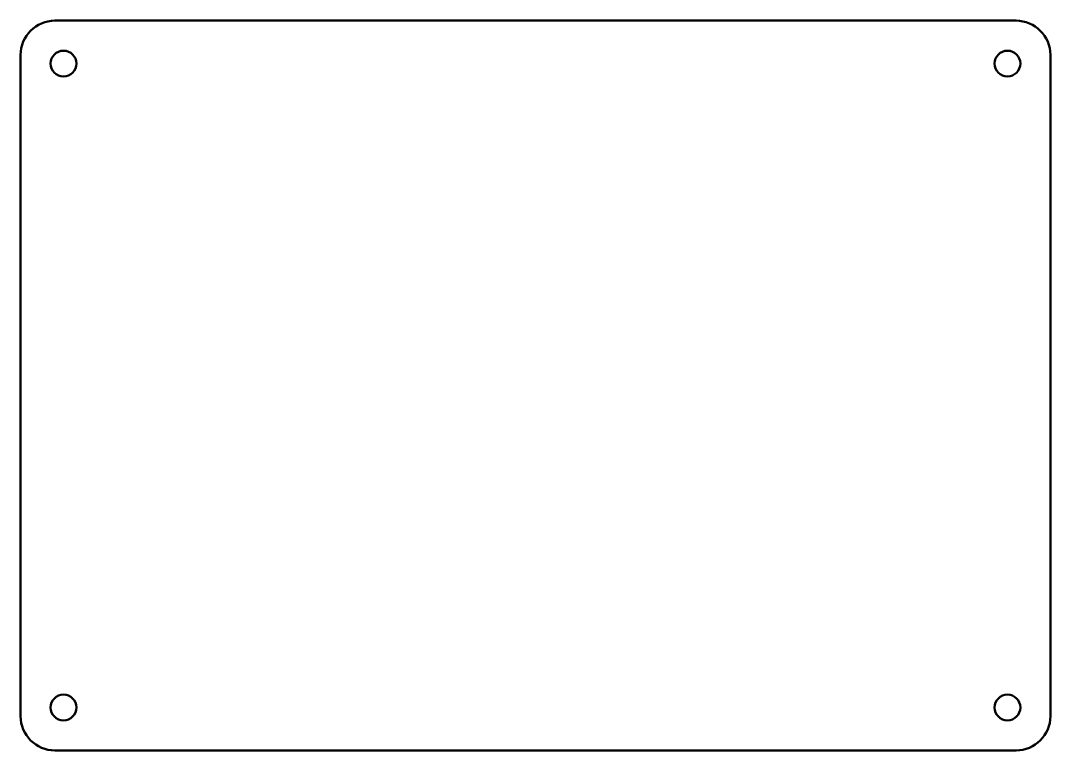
# Model space of a CAD drawing. Header units: millimetres. Extents: x 80 to 200, y 76 to 161.
import ezdxf

# ---------------------------------------------------------------- set-up
doc = ezdxf.new("R2010")
doc.units = ezdxf.units.MM
doc.layers.add('Visible (ISO)', color=7, linetype='Continuous', lineweight=50)

msp = doc.modelspace()

# ---------------------------------------------------------------- linework, layer by layer
at = {"layer": 'Visible (ISO)'}
for p, q in [((196.04, 160.65), (84.04, 160.65)), ((80.04, 156.65), (80.04, 79.65)), ((200.04, 79.65), (200.04, 156.65)), ((84.04, 75.65), (196.04, 75.65))]:
    msp.add_line(p, q, dxfattribs=at)
for centre in [(85.04, 155.65), (195.04, 155.65), (85.04, 80.65), (195.04, 80.65)]:
    msp.add_circle(centre, 1.5, dxfattribs=at)
for centre, start, end in [((84.04, 156.65), 90, 180), ((196.04, 156.65), 0, 90), ((84.04, 79.65), 180, 270), ((196.04, 79.65), 270, 0)]:
    msp.add_arc(centre, 4, start, end, dxfattribs=at)

doc.saveas('drawing.dxf')
